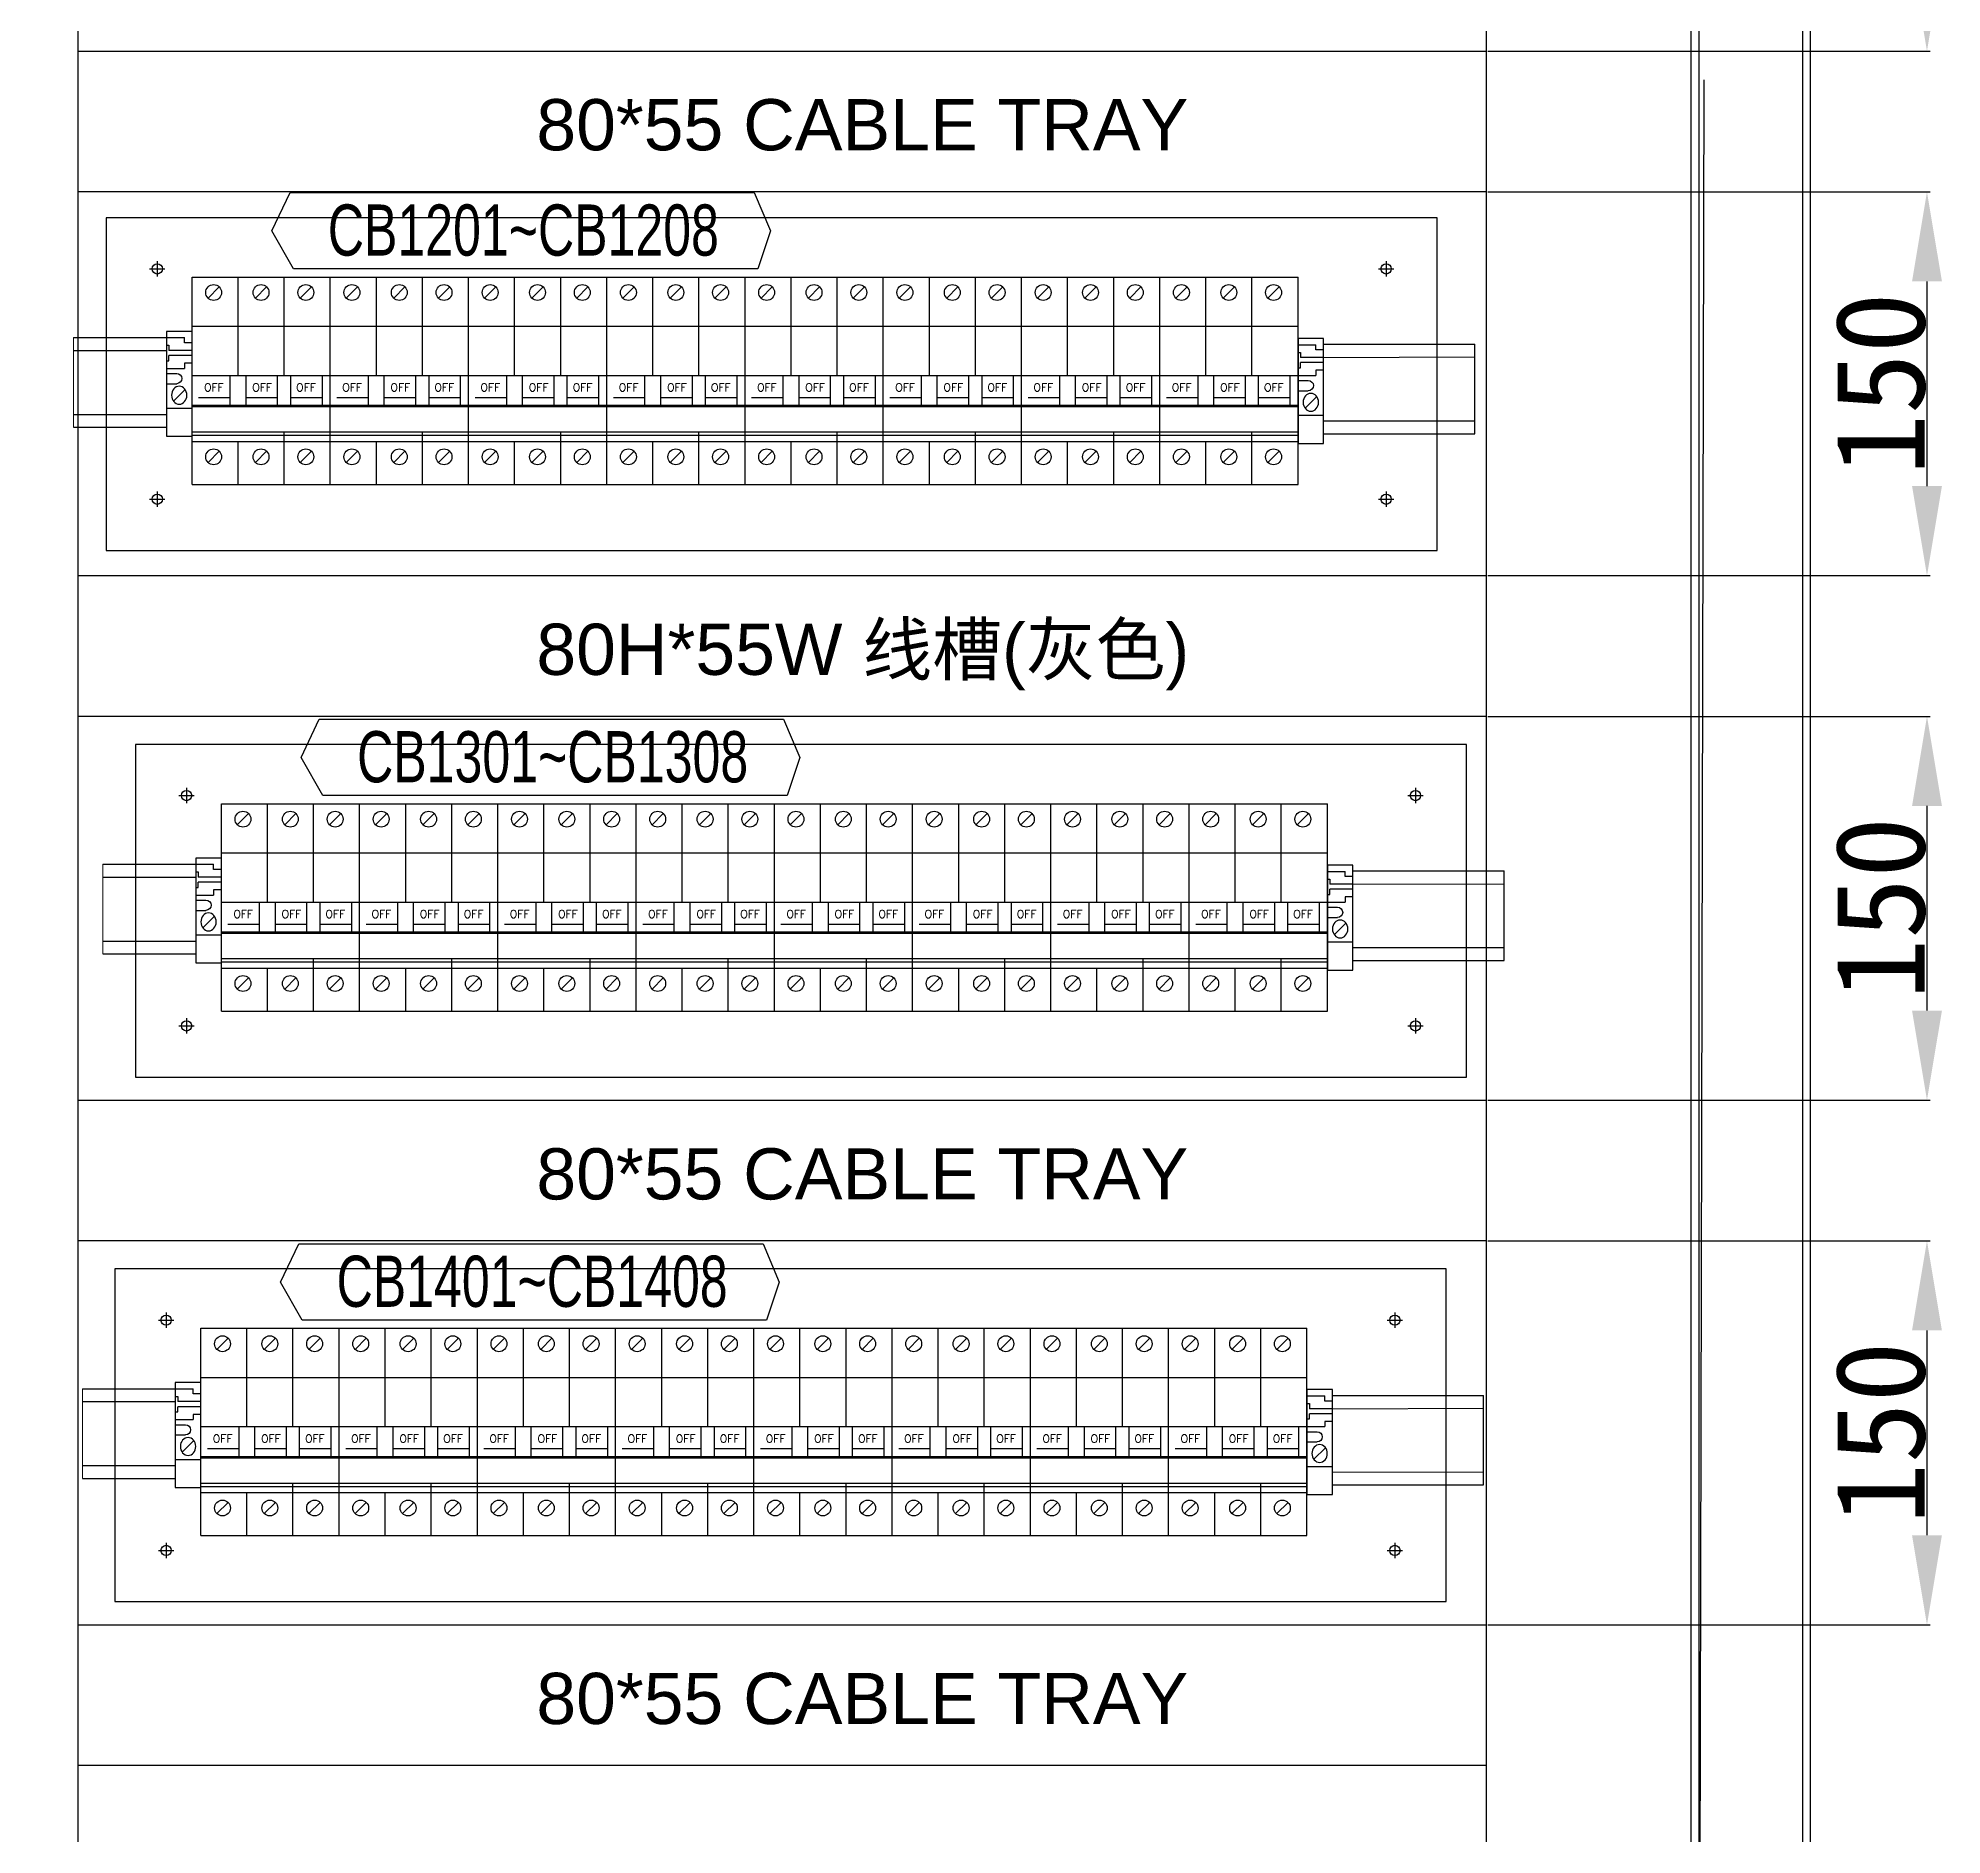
# Model space of a CAD drawing. Extents: x 79822 to 122366, y -56021 to -28815.
# Drawn here: x 87121 to 87865, y -35774 to -35072 of the extents above; entities that cross this region are included whole.
import ezdxf
from ezdxf.enums import TextEntityAlignment as Align
from ezdxf.lldxf.tags import DXFTag

# ---------------------------------------------------------------- set-up
doc = ezdxf.new("R2010")
doc.units = 0
doc.header["$LTSCALE"] = 100
doc.header["$MEASUREMENT"] = 0
for name, color, linetype in [('COMPONENT', 7, 'Continuous'), ('PSU', 12, 'Continuous'), ('TEXT', 7, 'Continuous')]:
    doc.layers.add(name, color=color, linetype=linetype)
doc.layers.add('细实线', color=7, linetype='Continuous', lineweight=20)
doc.styles.add('HZ', font='arial.ttf', dxfattribs={"width": 0.7})
doc.styles.add('ROMANS', font='romans', dxfattribs={"width": 0.8, "height": 2})
doc.styles.get("Standard").update_dxf_attribs({"font": ''})
doc.styles.get('Standard').set_extended_font_data('SimSun')
tags = doc.linetypes.add('CENTER2', pattern=[1.125, 0.75, -0.125, 0.125, -0.125]).pattern_tags.tags
tags[10:11] = [DXFTag(74, 4), DXFTag(75, 0), DXFTag(340, '0'), DXFTag(46, 1.0), DXFTag(50, 0.0), DXFTag(44, 0.0), DXFTag(45, 0.0)]
tags[8:9] = [DXFTag(74, 4), DXFTag(75, 0), DXFTag(340, '0'), DXFTag(46, 1.0), DXFTag(50, 0.0), DXFTag(44, 0.0), DXFTag(45, 0.0)]
tags[6:7] = [DXFTag(74, 4), DXFTag(75, 0), DXFTag(340, '0'), DXFTag(46, 1.0), DXFTag(50, 0.0), DXFTag(44, 0.0), DXFTag(45, 0.0)]
tags[4:5] = [DXFTag(74, 4), DXFTag(75, 0), DXFTag(340, '0'), DXFTag(46, 1.0), DXFTag(50, 0.0), DXFTag(44, 0.0), DXFTag(45, 0.0)]
tags = doc.linetypes.add('HIDDEN', pattern=[0.375, 0.25, -0.125]).pattern_tags.tags
tags[6:7] = [DXFTag(74, 4), DXFTag(75, 0), DXFTag(340, '0'), DXFTag(46, 1.0), DXFTag(50, 0.0), DXFTag(44, 0.0), DXFTag(45, 0.0)]
tags[4:5] = [DXFTag(74, 4), DXFTag(75, 0), DXFTag(340, '0'), DXFTag(46, 1.0), DXFTag(50, 0.0), DXFTag(44, 0.0), DXFTag(45, 0.0)]
doc.dimstyles.new('ISO-25', dxfattribs={"dimtxt": 35, "dimasz": 35, "dimexe": 1.25, "dimexo": 0.625, "dimtad": 1, "dimtoh": 1, "dimdec": 0, "dimtxsty": 'Standard', "dimcen": 2.5, "dimadec": 0, "dimazin": 0, "dimtfac": 1, "dimtdec": 0, "dimtmove": 0, "dimatfit": 3, "dimfxl": 0, "dimarcsym": 0})

# ---------------------------------------------------------------- blocks, each defined once
blk = doc.blocks.new('*D182')
at = {"color": 0, "lineweight": -2}
for p, q in [((87687.6, -34927.27), (87860.36, -34927.27)), ((87859.11, -34962.27), (87859.11, -35042.27)), ((87687.6, -35077.27), (87860.36, -35077.27))]:
    blk.add_line(p, q, dxfattribs=at)
at = {"color": 0}
for points in [[(87864.95, -34962.27), (87853.28, -34962.27), (87859.11, -34927.27)], [(87853.28, -35042.27), (87864.95, -35042.27), (87859.11, -35077.27)]]:
    blk.add_solid(points, dxfattribs=at)
at = {"layer": 'Defpoints', "color": 0}
for p in [(87686.97, -34927.27), (87686.97, -35077.27), (87859.11, -35077.27)]:
    blk.add_point(p, dxfattribs=at)
at = {"color": 0, "insert": (87840.99, -35002.27), "char_height": 35, "attachment_point": 5, "rotation": 90}
blk.add_mtext('150', dxfattribs=at)
blk = doc.blocks.new('*D188')
at = {"color": 0, "lineweight": -2}
for p, q in [((87687.6, -35132.27), (87860.36, -35132.27)), ((87859.11, -35167.27), (87859.11, -35247.27)), ((87687.6, -35282.27), (87860.36, -35282.27))]:
    blk.add_line(p, q, dxfattribs=at)
at = {"color": 0}
for points in [[(87864.95, -35167.27), (87853.28, -35167.27), (87859.11, -35132.27)], [(87853.28, -35247.27), (87864.95, -35247.27), (87859.11, -35282.27)]]:
    blk.add_solid(points, dxfattribs=at)
at = {"layer": 'Defpoints', "color": 0}
for p in [(87686.97, -35132.27), (87686.97, -35282.27), (87859.11, -35282.27)]:
    blk.add_point(p, dxfattribs=at)
at = {"color": 0, "insert": (87840.99, -35207.27), "char_height": 35, "attachment_point": 5, "rotation": 90}
blk.add_mtext('150', dxfattribs=at)
blk = doc.blocks.new('*D189')
at = {"color": 0, "lineweight": -2}
for p, q in [((87687.6, -35337.27), (87860.36, -35337.27)), ((87859.11, -35372.27), (87859.11, -35452.27)), ((87687.6, -35487.27), (87860.36, -35487.27))]:
    blk.add_line(p, q, dxfattribs=at)
at = {"color": 0}
for points in [[(87864.95, -35372.27), (87853.28, -35372.27), (87859.11, -35337.27)], [(87853.28, -35452.27), (87864.95, -35452.27), (87859.11, -35487.27)]]:
    blk.add_solid(points, dxfattribs=at)
at = {"layer": 'Defpoints', "color": 0}
for p in [(87686.97, -35337.27), (87686.97, -35487.27), (87859.11, -35487.27)]:
    blk.add_point(p, dxfattribs=at)
at = {"color": 0, "insert": (87840.99, -35412.27), "char_height": 35, "attachment_point": 5, "rotation": 90}
blk.add_mtext('150', dxfattribs=at)
blk = doc.blocks.new('*D193')
at = {"color": 0, "lineweight": -2}
for p, q in [((87687.6, -35542.27), (87860.36, -35542.27)), ((87859.11, -35577.27), (87859.11, -35657.27)), ((87687.6, -35692.27), (87860.36, -35692.27))]:
    blk.add_line(p, q, dxfattribs=at)
at = {"color": 0}
for points in [[(87864.95, -35577.27), (87853.28, -35577.27), (87859.11, -35542.27)], [(87853.28, -35657.27), (87864.95, -35657.27), (87859.11, -35692.27)]]:
    blk.add_solid(points, dxfattribs=at)
at = {"layer": 'Defpoints', "color": 0}
for p in [(87686.97, -35542.27), (87686.97, -35692.27), (87859.11, -35692.27)]:
    blk.add_point(p, dxfattribs=at)
at = {"color": 0, "insert": (87840.99, -35617.27), "char_height": 35, "attachment_point": 5, "rotation": 90}
blk.add_mtext('150', dxfattribs=at)
blk = doc.blocks.new('空开3P')
at = {"layer": 'COMPONENT', "color": 6, "linetype": 'HIDDEN', "ltscale": 0.2}
for p, q in [((185939.19, 105389.42, 63738.88), (185943.58, 105393.8, 63738.88)), ((185957.71, 105389.42, 63738.88), (185962.1, 105393.8, 63738.88)), ((185975.2, 105389.42, 63738.88), (185979.59, 105393.8, 63738.88)), ((185939.19, 105325.23, 63738.88), (185943.58, 105329.61, 63738.88)), ((185957.71, 105325.23, 63738.88), (185962.1, 105329.61, 63738.88)), ((185975.2, 105325.23, 63738.88), (185979.59, 105329.61, 63738.88))]:
    blk.add_line(p, q, dxfattribs=at)
for centre in [(185941.39, 105391.61, 63738.88), (185959.9, 105391.61, 63738.88), (185977.39, 105391.61, 63738.88), (185941.39, 105327.42, 63738.88), (185959.9, 105327.42, 63738.88), (185977.39, 105327.42, 63738.88)]:
    blk.add_circle(centre, 3.1, dxfattribs=at)
at = {"layer": 'PSU', "linetype": 'HIDDEN', "ltscale": 0.2}
for p, q in [((185932.95, 105397.65, 63738.88), (185968.95, 105397.65, 63738.88)), ((185932.95, 105378.45, 63738.88), (185932.95, 105397.65, 63738.88)), ((185950.95, 105378.45, 63738.88), (185950.95, 105397.65, 63738.88)), ((185968.95, 105397.65, 63738.88), (185986.95, 105397.65, 63738.88)), ((185968.95, 105378.45, 63738.88), (185968.95, 105397.65, 63738.88)), ((185968.95, 105378.45, 63738.88), (185968.95, 105397.65, 63738.88)), ((185986.95, 105378.45, 63738.88), (185986.95, 105397.65, 63738.88)), ((185968.95, 105359.22, 63738.88), (185968.95, 105378.45, 63738.88)), ((185932.95, 105316.65, 63738.88), (185932.95, 105333.45, 63738.88)), ((185950.95, 105316.65, 63738.88), (185950.95, 105333.45, 63738.88)), ((185968.95, 105316.65, 63738.88), (185968.95, 105337.19, 63738.88)), ((185968.95, 105316.65, 63738.88), (185968.95, 105333.45, 63738.88)), ((185968.95, 105316.65, 63738.88), (185968.95, 105330.42, 63738.88)), ((185986.95, 105316.65, 63738.88), (185986.95, 105333.45, 63738.88)), ((185932.95, 105316.65, 63738.88), (185968.95, 105316.65, 63738.88)), ((185968.95, 105316.65, 63738.88), (185986.95, 105316.65, 63738.88))]:
    blk.add_line(p, q, dxfattribs=at)
at = {"layer": 'PSU'}
for p, q in [((185932.95, 105378.45, 63738.88), (185968.95, 105378.45, 63738.88)), ((185932.95, 105333.45, 63738.88), (185932.95, 105378.45, 63738.88)), ((185950.95, 105359.22, 63738.88), (185950.95, 105378.45, 63738.88)), ((185968.95, 105378.45, 63738.88), (185986.95, 105378.45, 63738.88)), ((185968.95, 105359.22, 63738.88), (185968.95, 105378.45, 63738.88)), ((185968.95, 105359.22, 63738.88), (185968.95, 105378.45, 63738.88)), ((185986.95, 105333.45, 63738.88), (185986.95, 105378.45, 63738.88)), ((185932.95, 105359.22, 63738.88), (185950.95, 105359.22, 63738.88)), ((185947.87, 105347.54, 63738.88), (185947.87, 105359.22, 63738.88)), ((185950.95, 105359.22, 63738.88), (185968.95, 105359.22, 63738.88)), ((185954.04, 105347.54, 63738.88), (185954.04, 105359.22, 63738.88)), ((185966.38, 105347.54, 63738.88), (185966.38, 105359.22, 63738.88)), ((185968.95, 105359.22, 63738.88), (185986.95, 105359.22, 63738.88)), ((185971.52, 105347.54, 63738.88), (185971.52, 105359.22, 63738.88)), ((185983.87, 105347.54, 63738.88), (185983.87, 105359.22, 63738.88)), ((185932.95, 105347.54, 63738.88), (185968.95, 105347.54, 63738.88)), ((185932.95, 105347.03, 63738.88), (185968.95, 105347.03, 63738.88)), ((185935.52, 105350.63, 63738.88), (185947.87, 105350.63, 63738.88)), ((185954.04, 105350.63, 63738.88), (185966.38, 105350.63, 63738.88)), ((185968.95, 105347.54, 63738.88), (185986.95, 105347.54, 63738.88)), ((185968.95, 105347.03, 63738.88), (185986.95, 105347.03, 63738.88)), ((185971.52, 105350.63, 63738.88), (185983.87, 105350.63, 63738.88)), ((185932.95, 105337.19, 63738.88), (185968.95, 105337.19, 63738.88)), ((185932.95, 105335.81, 63738.88), (185968.95, 105335.81, 63738.88)), ((185932.95, 105333.45, 63738.88), (185968.95, 105333.45, 63738.88)), ((185950.95, 105333.45, 63738.88), (185950.95, 105333.45, 63738.88)), ((185968.95, 105337.19, 63738.88), (185986.95, 105337.19, 63738.88)), ((185968.95, 105333.45, 63738.88), (185968.95, 105337.19, 63738.88)), ((185968.95, 105333.45, 63738.88), (185968.95, 105337.19, 63738.88)), ((185968.95, 105335.81, 63738.88), (185986.95, 105335.81, 63738.88)), ((185968.95, 105333.45, 63738.88), (185986.95, 105333.45, 63738.88))]:
    blk.add_line(p, q, dxfattribs=at)
at = {"layer": 'TEXT', "style": 'ROMANS'}
for p in [(185941.47, 105354.54, 63738.88), (185960.32, 105354.54, 63738.88), (185977.48, 105354.54, 63738.88)]:
    blk.add_text('OFF', height=3.086, dxfattribs=at).set_placement(p, align=Align.MIDDLE)
blk = doc.blocks.new('堵头')
at = {"color": 53}
for p, q in [((0, -41), (0, 0)), ((0, 0), (10, 0)), ((10, 0), (10, -41)), ((0, -11), (10, -11)), ((7.28, -18.33), (2.72, -13.78)), ((0, -20.55), (4, -20.55)), ((0, -24.55), (4, -24.55)), ((0, -26.55), (7, -26.55)), ((0, -29.55), (1, -29.55)), ((1, -29.55), (1, -31.55)), ((7, -28.55), (7, -26.55)), ((10, -28.55), (7, -28.55)), ((0, -35.55), (1, -35.55)), ((10, -31.55), (1, -31.55)), ((10, -33.55), (1, -33.55)), ((1, -35.55), (1, -33.55)), ((10, -36.55), (7, -36.55)), ((7, -36.55), (7, -38.55)), ((0, -38.55), (7, -38.55)), ((10, -41), (0, -41))]:
    blk.add_line(p, q, dxfattribs=at)
blk.add_arc((4, -22.55), 2, 270, 90, dxfattribs=at)
blk.add_ellipse((5, -16.05), major_axis=(0, -3.5), ratio=0.857143, start_param=4.712389, end_param=10.995574, dxfattribs=at)

msp = doc.modelspace()

# ---------------------------------------------------------------- linework, layer by layer
at = {"color": 7, "linetype": 'HIDDEN'}
msp.add_line((87810.47, -33998.75), (87810.47, -35998.75), dxfattribs=at)
at = {"color": 7}
for p, q in [((87813.47, -33998.75), (87813.47, -36108.75)), ((87771.94, -35088.58), (87769.97, -35955.25))]:
    msp.add_line(p, q, dxfattribs=at)
msp.add_line((87769.97, -34046.25), (87769.97, -35998.75))
at = {"color": 4, "linetype": 'CENTER2'}
for p, q in [((87167.82, -35159.41), (87167.82, -35165.41)), ((87647.82, -35159.41), (87647.82, -35165.41)), ((87164.82, -35162.41), (87170.82, -35162.41)), ((87644.82, -35162.41), (87650.82, -35162.41)), ((87167.82, -35249.41), (87167.82, -35255.41)), ((87647.82, -35249.41), (87647.82, -35255.41)), ((87164.82, -35252.41), (87170.82, -35252.41)), ((87644.82, -35252.41), (87650.82, -35252.41)), ((87176.27, -35368.23), (87182.27, -35368.23)), ((87179.27, -35365.23), (87179.27, -35371.23)), ((87656.27, -35368.23), (87662.27, -35368.23)), ((87659.27, -35365.23), (87659.27, -35371.23)), ((87176.27, -35458.23), (87182.27, -35458.23)), ((87179.27, -35455.23), (87179.27, -35461.23)), ((87656.27, -35458.23), (87662.27, -35458.23)), ((87659.27, -35455.23), (87659.27, -35461.23)), ((87171.26, -35570.22), (87171.26, -35576.22)), ((87651.26, -35570.22), (87651.26, -35576.22)), ((87168.26, -35573.22), (87174.26, -35573.22)), ((87648.26, -35573.22), (87654.26, -35573.22)), ((87171.26, -35660.22), (87171.26, -35666.22)), ((87651.26, -35660.22), (87651.26, -35666.22)), ((87168.26, -35663.22), (87174.26, -35663.22)), ((87648.26, -35663.22), (87654.26, -35663.22))]:
    msp.add_line(p, q, dxfattribs=at)
at = {"linetype": 'CENTER2'}
for p, q in [((87167.73, -35162.41), (87167.91, -35162.41)), ((87167.82, -35162.5), (87167.82, -35162.32)), ((87647.73, -35162.41), (87647.91, -35162.41)), ((87647.82, -35162.5), (87647.82, -35162.32)), ((87167.73, -35252.41), (87167.91, -35252.41)), ((87167.82, -35252.5), (87167.82, -35252.32)), ((87647.73, -35252.41), (87647.91, -35252.41)), ((87647.82, -35252.5), (87647.82, -35252.32)), ((87179.18, -35368.23), (87179.36, -35368.23)), ((87179.27, -35368.32), (87179.27, -35368.14)), ((87659.18, -35368.23), (87659.36, -35368.23)), ((87659.27, -35368.32), (87659.27, -35368.14)), ((87179.18, -35458.23), (87179.36, -35458.23)), ((87179.27, -35458.32), (87179.27, -35458.14)), ((87659.18, -35458.23), (87659.36, -35458.23)), ((87659.27, -35458.32), (87659.27, -35458.14)), ((87171.17, -35573.22), (87171.35, -35573.22)), ((87171.26, -35573.31), (87171.26, -35573.13)), ((87651.17, -35573.22), (87651.35, -35573.22)), ((87651.26, -35573.31), (87651.26, -35573.13)), ((87171.17, -35663.22), (87171.35, -35663.22)), ((87171.26, -35663.31), (87171.26, -35663.13)), ((87651.17, -35663.22), (87651.35, -35663.22)), ((87651.26, -35663.31), (87651.26, -35663.13))]:
    msp.add_line(p, q, dxfattribs=at)
at = {"color": 6}
for p, q in [((87135.11, -35189.27, -63738.88), (87171.39, -35189.27, -62238.04)), ((87135.11, -35194.27, -63738.88), (87171.39, -35194.27, -62238.04)), ((87623.43, -35191.83, 1500.84), (87682.47, -35191.83)), ((87623.43, -35197.03, 1500.84), (87682.47, -35196.83)), ((87682.47, -35226.83), (87682.47, -35191.83)), ((87135.11, -35219.27, -63738.88), (87171.39, -35219.27, -62238.04)), ((87135.11, -35224.27, -63738.88), (87171.39, -35224.27, -62238.04)), ((87623.43, -35221.72, 1500.84), (87682.47, -35221.77)), ((87623.43, -35226.83, 1500.84), (87682.47, -35226.83)), ((87146.56, -35395.09, -63738.88), (87182.84, -35395.09, -62238.04)), ((87634.88, -35397.65, 1500.84), (87693.92, -35397.65)), ((87693.92, -35432.65), (87693.92, -35397.65)), ((87146.56, -35400.09, -63738.88), (87182.84, -35400.09, -62238.04)), ((87634.88, -35402.85, 1500.84), (87693.92, -35402.65)), ((87146.56, -35425.09, -63738.88), (87182.84, -35425.09, -62238.04)), ((87634.88, -35427.54, 1500.84), (87693.92, -35427.6)), ((87146.56, -35430.09, -63738.88), (87182.84, -35430.09, -62238.04)), ((87634.88, -35432.65, 1500.84), (87693.92, -35432.65)), ((87138.55, -35600.08, -63738.88), (87174.83, -35600.08, -62238.04)), ((87138.55, -35605.08, -63738.88), (87174.83, -35605.08, -62238.04)), ((87626.87, -35602.64, 1500.84), (87685.91, -35602.64)), ((87626.87, -35607.84, 1500.84), (87685.91, -35607.64)), ((87685.91, -35637.64), (87685.91, -35602.64)), ((87138.55, -35630.08, -63738.88), (87174.83, -35630.08, -62238.04)), ((87138.55, -35635.08, -63738.88), (87174.83, -35635.08, -62238.04)), ((87626.87, -35632.53, 1500.84), (87685.91, -35632.58)), ((87626.87, -35637.64, 1500.84), (87685.91, -35637.64))]:
    msp.add_line(p, q, dxfattribs=at)
for points in [[(87056.97, -35877.75), (87136.97, -35877.75), (87136.97, -34077.25), (87056.97, -34077.25)], [(87686.97, -35877.75), (87766.97, -35877.75), (87766.97, -34077.25), (87686.97, -34077.25)], [(87147.82, -35272.41), (87667.82, -35272.41), (87667.82, -35142.41), (87147.82, -35142.41)], [(87159.27, -35478.23), (87679.27, -35478.23), (87679.27, -35348.23), (87159.27, -35348.23)], [(87151.26, -35683.22), (87671.26, -35683.22), (87671.26, -35553.22), (87151.26, -35553.22)]]:
    msp.add_lwpolyline(points, close=True)
at = {"elevation": 63738.88}
for points in [[(87136.97, -35077.27), (87686.97, -35077.27), (87686.97, -35132.27), (87136.97, -35132.27)], [(87136.97, -35282.27), (87686.97, -35282.27), (87686.97, -35337.27), (87136.97, -35337.27)], [(87136.97, -35487.27), (87686.97, -35487.27), (87686.97, -35542.27), (87136.97, -35542.27)], [(87136.97, -35692.27), (87686.97, -35692.27), (87686.97, -35747.27), (87136.97, -35747.27)]]:
    msp.add_lwpolyline(points, close=True, dxfattribs=at)
at = {"color": 3}
for points in [[(87219.66, -35132.55), (87401.01, -35132.55), (87407.35, -35147.55), (87402.38, -35162.36), (87221.03, -35162.36), (87212.54, -35147.55), (87219.66, -35132.55)], [(87231.11, -35338.37), (87412.46, -35338.37), (87418.79, -35353.37), (87413.83, -35368.18), (87232.48, -35368.18), (87223.99, -35353.37), (87231.11, -35338.37)], [(87223.1, -35543.36), (87404.45, -35543.36), (87410.78, -35558.36), (87405.82, -35573.17), (87224.47, -35573.17), (87215.98, -35558.36), (87223.1, -35543.36)]]:
    msp.add_lwpolyline(points, dxfattribs=at)
for centre in [(87167.82, -35162.41), (87647.82, -35162.41), (87167.82, -35252.41), (87647.82, -35252.41), (87179.27, -35368.23), (87659.27, -35368.23), (87179.27, -35458.23), (87659.27, -35458.23), (87171.26, -35573.22), (87651.26, -35573.22), (87171.26, -35663.22), (87651.26, -35663.22)]:
    msp.add_circle(centre, 2)
at = {"layer": '细实线', "color": 6}
for p, q in [((87135.11, -35189.27, -63738.88), (87135.11, -35224.27, -63738.88)), ((87146.56, -35395.09, -63738.88), (87146.56, -35430.09, -63738.88)), ((87138.55, -35600.08, -63738.88), (87138.55, -35635.08, -63738.88))]:
    msp.add_line(p, q, dxfattribs=at)

# ---------------------------------------------------------------- block references
at = {"xscale": -1, "rotation": 180}
for p in [(87171.39, -35227.82, -62238.04), (87613.43, -35230.58, 1500.84), (87182.84, -35433.64, -62238.04), (87624.88, -35436.41, 1500.84), (87174.83, -35638.63, -62238.04), (87616.87, -35641.39, 1500.84)]:
    msp.add_blockref('堵头', p, dxfattribs=at)
at = {"layer": '细实线'}
for p in [(-98751.56, -140563.25, -125976.91), (-98697.55, -140563.25, -125976.91), (-98643.55, -140563.25, -125976.91), (-98589.54, -140563.25, -125976.91), (-98535.54, -140563.25, -125976.91), (-98481.53, -140563.25, -62238.04), (-98427.53, -140563.25, -62238.04), (-98373.52, -140563.25, -62238.04), (-98740.11, -140769.07, -125976.91), (-98686.1, -140769.07, -125976.91), (-98632.1, -140769.07, -125976.91), (-98578.09, -140769.07, -125976.91), (-98524.09, -140769.07, -125976.91), (-98470.08, -140769.07, -62238.04), (-98416.08, -140769.07, -62238.04), (-98362.07, -140769.07, -62238.04), (-98748.12, -140974.06, -125976.91), (-98694.11, -140974.06, -125976.91), (-98640.11, -140974.06, -125976.91), (-98586.1, -140974.06, -125976.91), (-98532.1, -140974.06, -125976.91), (-98478.09, -140974.06, -62238.04), (-98424.09, -140974.06, -62238.04), (-98370.08, -140974.06, -62238.04)]:
    msp.add_blockref('空开3P', p, dxfattribs=at)

# ---------------------------------------------------------------- texts
at = {"lineweight": 0, "style": 'HZ'}
for s, p in [('80*55 CABLE TRAY', (87315.89, -35116.06)), ('80H*55W 线槽(灰色)', (87315.89, -35321.06)), ('80*55 CABLE TRAY', (87315.89, -35526.06)), ('80*55 CABLE TRAY', (87315.89, -35731.06))]:
    msp.add_text(s, height=20, dxfattribs=at).set_placement(p)
at = {"color": 0, "style": 'HZ', "width": 0.7}
for s, p in [('CB1201~CB1208', (87310.82, -35157.22)), ('CB1301~CB1308', (87322.26, -35363.05)), ('CB1401~CB1408', (87314.25, -35568.03))]:
    msp.add_text(s, height=20, dxfattribs=at).set_placement(p, align=Align.CENTER)

# ---------------------------------------------------------------- dimensions: what is measured, and where the dimension line sits
at = {"color": 3}
for base, p1, p2, picture, middle in [((87859.11, -35077.27, 63738.88), (87686.97, -34927.27, 63738.88), (87686.97, -35077.27, 63738.88), '*D182', (87840.99, -35002.27, 63738.88)), ((87859.11, -35282.27, 63738.88), (87686.97, -35132.27, 63738.88), (87686.97, -35282.27, 63738.88), '*D188', (87840.99, -35207.27, 63738.88)), ((87859.11, -35487.27, 63738.88), (87686.97, -35337.27, 63738.88), (87686.97, -35487.27, 63738.88), '*D189', (87840.99, -35412.27, 63738.88)), ((87859.11, -35692.27, 63738.88), (87686.97, -35542.27, 63738.88), (87686.97, -35692.27, 63738.88), '*D193', (87840.99, -35617.27, 63738.88))]:
    dim = msp.add_linear_dim(base=base, p1=p1, p2=p2, angle=90, dimstyle='ISO-25', dxfattribs=at)
    dim.commit()
    dim.dimension.update_dxf_attribs({"geometry": picture, "text_midpoint": middle})

doc.saveas('drawing.dxf')
